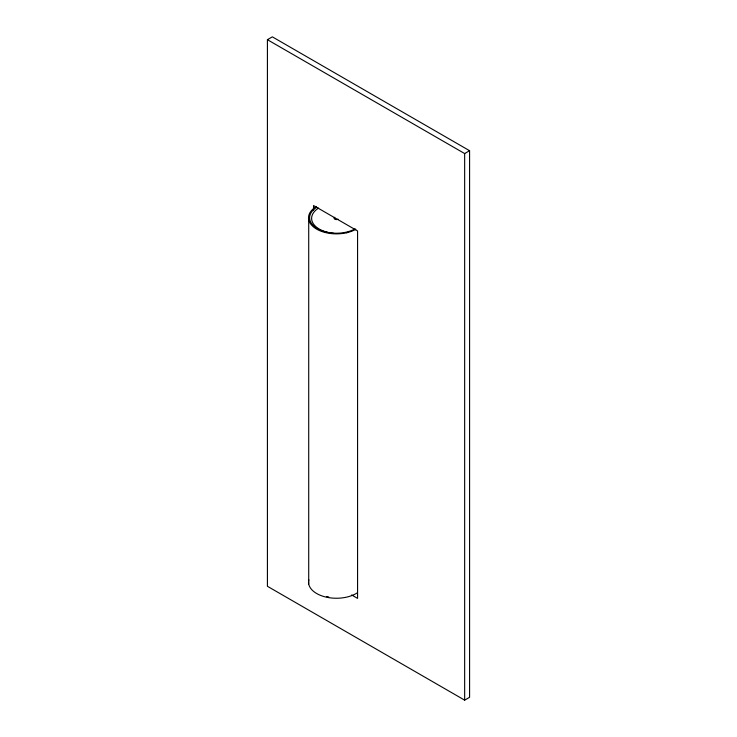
<?xml version="1.0" encoding="UTF-8"?>
<svg xmlns="http://www.w3.org/2000/svg" width="737" height="737" viewBox="0 0 737 737"><rect width="100%" height="100%" fill="white"/><g stroke="black" fill="none" stroke-linecap="round" stroke-linejoin="round"><path stroke-width="1.11" d="M267.42 39.697L272.349 36.85L469.58 150.716L469.58 697.303L464.651 700.15L267.42 586.284L267.42 39.697L464.651 153.563L469.58 150.716M351.641 594.952L357.565 598.38L357.565 230.948L313.538 205.531L313.538 210.119M464.651 153.563L464.651 700.15M308.711 219.589L308.711 583.98M338.071 219.175A2.322 1.345 0 0 1 334.782 219.175A2.322 1.345 0 0 1 334.782 217.277M348.343 232.238A26.219 15.136 0 0 1 346.206 232.717M333.787 233.334A26.219 15.136 0 0 1 329.347 232.699M328.278 232.468A26.219 15.136 0 0 1 318.624 208.074M355.142 228.839A26.799 15.468 0 0 1 317.748 228.857A26.799 15.468 0 0 1 316.726 207.272M328.72 596.97A26.799 15.468 0 0 1 326.519 596.528M355.805 229.345A27.895 16.103 0 0 1 316.79 229.207A27.895 16.103 0 0 1 316.182 206.682M357.482 592.714A27.895 16.103 0 0 1 324.759 596.777A27.895 16.103 0 0 1 308.84 579.779"/></g></svg>
